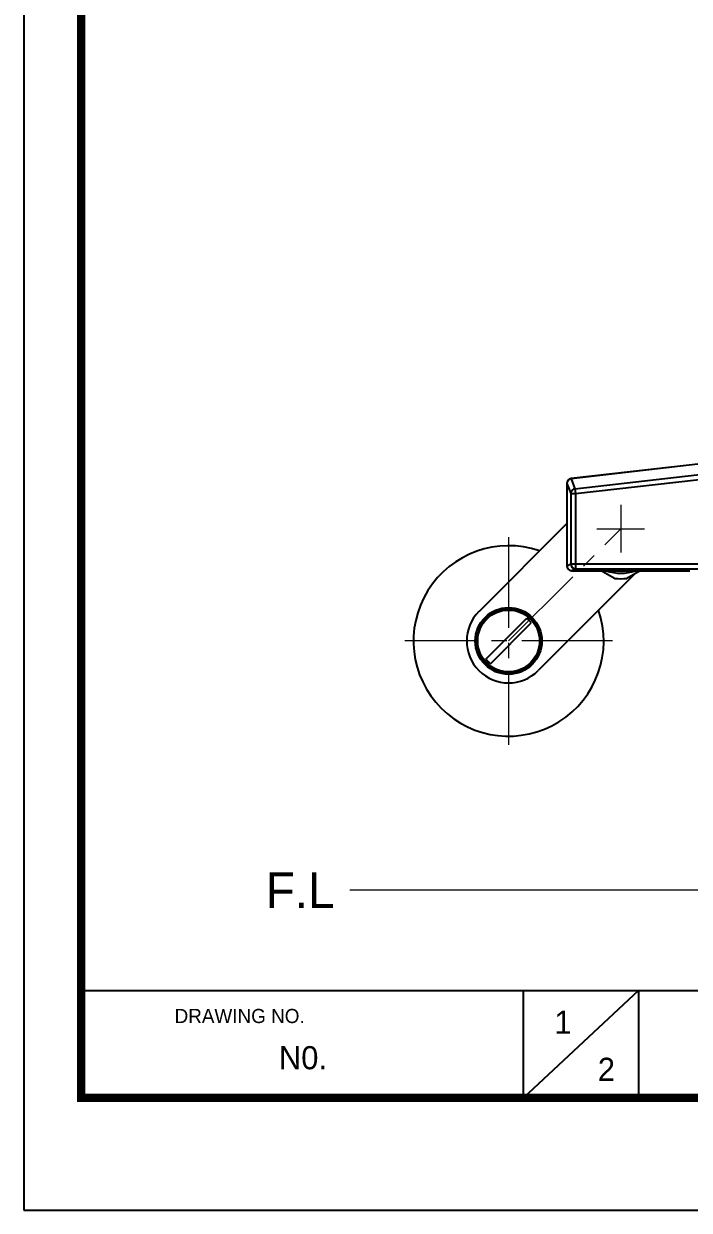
# Model space of a CAD drawing. Extents: x 0 to 1128, y 0 to 827.
# Drawn here: x 0 to 209.8, y 0 to 373.9 of the extents above; entities that cross this region are included whole.
import ezdxf

# ---------------------------------------------------------------- set-up
doc = ezdxf.new("R2010")
doc.units = 0
doc.header["$LTSCALE"] = 3
doc.header["$MEASUREMENT"] = 0
doc.linetypes.add('CENTER2', pattern=[28.575, 19.05, -3.175, 3.175, -3.175])
doc.layers.get('0').update_dxf_attribs({"linetype": 'CONTINUOUS'})
doc.layers.add('Cneter', color=1, linetype='CENTER2', lineweight=13)
doc.layers.add('치수선', color=7, linetype='CONTINUOUS', lineweight=20)
doc.layers.add('DEF_LAYER_ASSEM_MEMBER', color=7, linetype='CONTINUOUS')
doc.styles.add('Daelim Dimension', font='')
doc.styles.get('Daelim Dimension').set_extended_font_data('나눔고딕')

msp = doc.modelspace()

# ---------------------------------------------------------------- linework, layer by layer
at = {"color": 5}
msp.add_line((18.14, 69.28), (926.74, 69.28), dxfattribs=at)
at = {"color": 5, "ltscale": 40}
for p, q in [((157.42, 69.28), (157.42, 35.27)), ((157.42, 69.28), (157.42, 35.27)), ((193.81, 69.28), (157.42, 35.27)), ((193.81, 69.28), (157.42, 35.27)), ((193.81, 69.28), (193.81, 35.27)), ((193.81, 69.28), (193.81, 35.27))]:
    msp.add_line(p, q, dxfattribs=at)
at = {"ltscale": 0.5}
msp.add_lwpolyline([(0, 0), (1128.4, 0), (1128.4, 826.8), (0, 826.8)], close=True, dxfattribs=at)
at = {"color": 5, "linetype": 'ByBlock', "lineweight": 200, "const_width": 2.6}
msp.add_lwpolyline([(18.14, 35.4), (1110.14, 35.4), (1110.14, 807.6), (18.14, 807.6)], close=True, dxfattribs=at)
at = {"layer": 'Cneter', "lineweight": 5, "ltscale": 0.5}
for p, q in [((188.22, 222.24), (188.22, 207.24)), ((152.86, 179.38), (188.22, 214.74)), ((180.72, 214.74), (195.72, 214.74)), ((152.86, 212.11), (152.86, 146.65)), ((185.59, 179.38), (120.14, 179.38))]:
    msp.add_line(p, q, dxfattribs=at)
at = {"layer": 'DEF_LAYER_ASSEM_MEMBER', "color": 7, "linetype": 'Continuous'}
for p, q in [((209.82, 234.76), (172.58, 230.52)), ((171.25, 229.03), (171.25, 203.03)), ((171.25, 216.44), (143.53, 188.71)), ((192.77, 200.62), (162.2, 170.05)), ((172.75, 201.53), (209.99, 201.53)), ((186.29, 199.1), (182.08, 201.53)), ((194.35, 201.53), (190.14, 199.1)), ((145.71, 173.64), (158.6, 186.54)), ((147.12, 172.22), (160.02, 185.12))]:
    msp.add_line(p, q, dxfattribs=at)
at = {"layer": 'DEF_LAYER_ASSEM_MEMBER', "color": 9, "linetype": 'Continuous'}
for p, q in [((209.82, 234.75), (172.59, 230.51)), ((173.79, 227.33), (227.19, 233.42)), ((173.96, 225.85), (227.36, 231.93)), ((209.82, 234.75), (209.82, 234.76)), ((171.25, 229.03), (171.26, 229.03)), ((171.26, 229.03), (171.26, 203.03)), ((171.26, 229.03), (172.46, 225.85)), ((172.59, 230.51), (172.59, 230.52)), ((172.59, 230.51), (173.79, 227.33)), ((172.46, 225.85), (172.46, 203.64)), ((172.46, 225.85), (173.96, 225.85)), ((173.79, 227.33), (173.96, 225.85)), ((173.96, 225.85), (173.96, 202.14)), ((171.25, 203.03), (171.26, 203.03)), ((171.26, 203.03), (172.46, 203.64)), ((172.46, 203.64), (173.96, 203.64)), ((173.96, 203.64), (229.23, 203.64)), ((173.96, 202.14), (229.23, 202.14)), ((172.75, 201.53), (172.75, 201.54))]:
    msp.add_line(p, q, dxfattribs=at)
at = {"layer": 'DEF_LAYER_ASSEM_MEMBER', "color": 7, "linetype": 'Continuous'}
msp.add_lwpolyline([(226.17, 236.88), (220.91, 236.14), (215.28, 235.41), (209.82, 234.76)], dxfattribs=at)
for radius in [10.5, 10, 9.75]:
    msp.add_circle((152.86, 179.38), radius, dxfattribs=at)
for centre, radius, start, end in [((172.75, 229.03), 1.5, 96.4406, 180.0005), ((152.86, 179.38), 30, 71.1111, 18.8889), ((172.75, 203.03), 1.5, 180, 270.0212), ((188.22, 214.74), 14, 250.8545, 289.1455), ((188.22, 214.74), 15.75, 262.9687, 277.1261), ((152.86, 179.38), 13.2, 135, 315), ((147.61, 174.13), 16.57, 44.9988, 48.4578), ((147.61, 174.13), 16.57, 41.5422, 45.0012), ((158.11, 184.63), 16.57, 221.5422, 225.0012), ((158.11, 184.63), 16.57, 224.9988, 228.4578)]:
    msp.add_arc(centre, radius, start, end, dxfattribs=at)
at = {"layer": 'DEF_LAYER_ASSEM_MEMBER', "color": 9, "linetype": 'Continuous'}
for centre, radius, start, end in [((172.75, 229.02), 1.5, 163.3729, 179.7847), ((172.74, 229.02), 1.49, 161.8083, 163.3537), ((172.76, 229.02), 1.5, 147.169, 161.7782), ((172.75, 229.02), 1.49, 144.6104, 147.1383), ((172.76, 229.01), 1.51, 130.9389, 144.5815), ((172.76, 229.02), 1.5, 128.2186, 130.9198), ((172.76, 229.02), 1.51, 114.5853, 128.2059), ((172.75, 229.03), 1.49, 111.885, 114.5483), ((172.77, 228.99), 1.54, 96.78, 111.8237), ((172.76, 203.04), 1.51, 180.0642, 196.7661), ((172.75, 203.03), 1.5, 196.7817, 201.6611), ((172.76, 203.04), 1.51, 201.6737, 213.5812), ((172.75, 203.03), 1.5, 213.6053, 219.7008), ((172.76, 203.04), 1.51, 219.7125, 230.6467), ((173.96, 203.64), 1.5, 180.0307, 269.9418), ((274.61, -0.02), 225.82, 116.4685, 116.8093), ((172.75, 203.03), 1.5, 230.6591, 236.9007), ((172.76, 203.04), 1.5, 236.9163, 248.1755), ((172.75, 203.02), 1.49, 248.1924, 253.8064), ((172.76, 203.05), 1.51, 253.8339, 269.8827)]:
    msp.add_arc(centre, radius, start, end, dxfattribs=at)
at = {"layer": 'DEF_LAYER_ASSEM_MEMBER', "color": 9, "linetype": 'Continuous', "start_tangent": (-0.993557, -0.113334), "end_tangent": (-0.00394, -0.999992)}
msp.add_spline([(173.79, 227.33), (173.27, 227.17), (172.84, 226.84), (172.56, 226.38), (172.46, 225.85)], degree=3, dxfattribs=at)
at = {"layer": '치수선'}
msp.add_line((816.87, 100.86), (102.81, 100.86), dxfattribs=at)

# ---------------------------------------------------------------- texts
at = {"color": 5, "ltscale": 40, "style": 'Daelim Dimension'}
msp.add_text('DRAWING NO.', height=4.453, dxfattribs=at).set_placement((47.56, 58.99))
at = {"attachment_point": 1, "style": 'Daelim Dimension'}
for s, insert, char_height, width in [('1', (167.32, 62.9), 7.29, 10.17), ('N0. ', (80.45, 51.71), 7.287, 45.7148), ('2', (180.99, 48.05), 7.29, 10.17)]:
    msp.add_mtext(s, dxfattribs=dict(at, insert=insert, char_height=char_height, width=width))
at = {"layer": '치수선', "insert": (97.99, 106.46), "char_height": 11.25, "attachment_point": 3, "style": 'Daelim Dimension'}
msp.add_mtext_dynamic_manual_height_columns('F.L', width=17.4109, gutter_width=12.5, heights=[0], dxfattribs=at)

doc.saveas('drawing.dxf')
